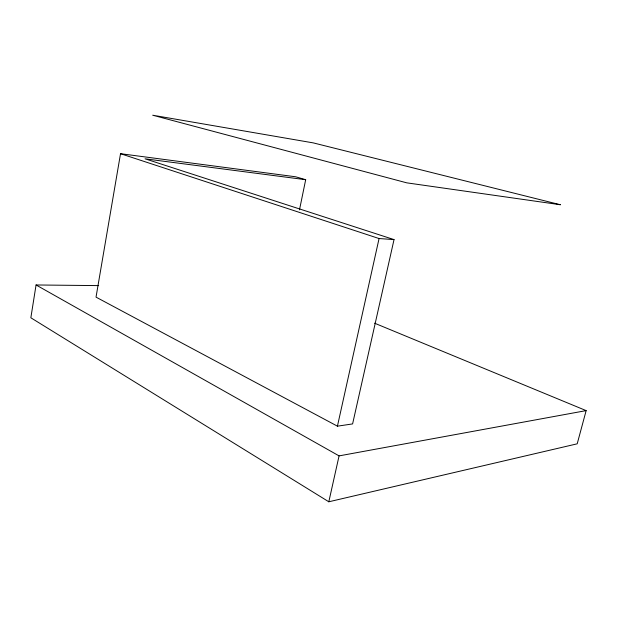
<?xml version="1.0" encoding="UTF-8"?>
<svg xmlns="http://www.w3.org/2000/svg" width="617" height="617" viewBox="0 0 617 617"><rect width="100%" height="100%" fill="white"/><g stroke="black" fill="none" stroke-linecap="round" stroke-linejoin="round"><path stroke-width="0.93" d="M98.651 285.609L36.064 284.969L30.85 317.778L328.815 501.783L577.203 443.816L586.15 410.613L374.55 323.177M305.685 179.709L295.628 176.778L120.523 153.695L96.028 297.132L337.43 426.17L352.6 423.918L394.032 239.597L145.049 158.816L305.685 179.709L299.484 209.849M337.43 426.17L379.069 238.54L394.032 239.597M328.815 501.783L339.072 455.886L586.15 410.613M120.523 153.695L379.069 238.54M36.064 284.969L339.072 455.886M560.298 204.728L406.788 182.848L152.7 115.217L313.266 142.889L560.298 204.728"/></g></svg>
